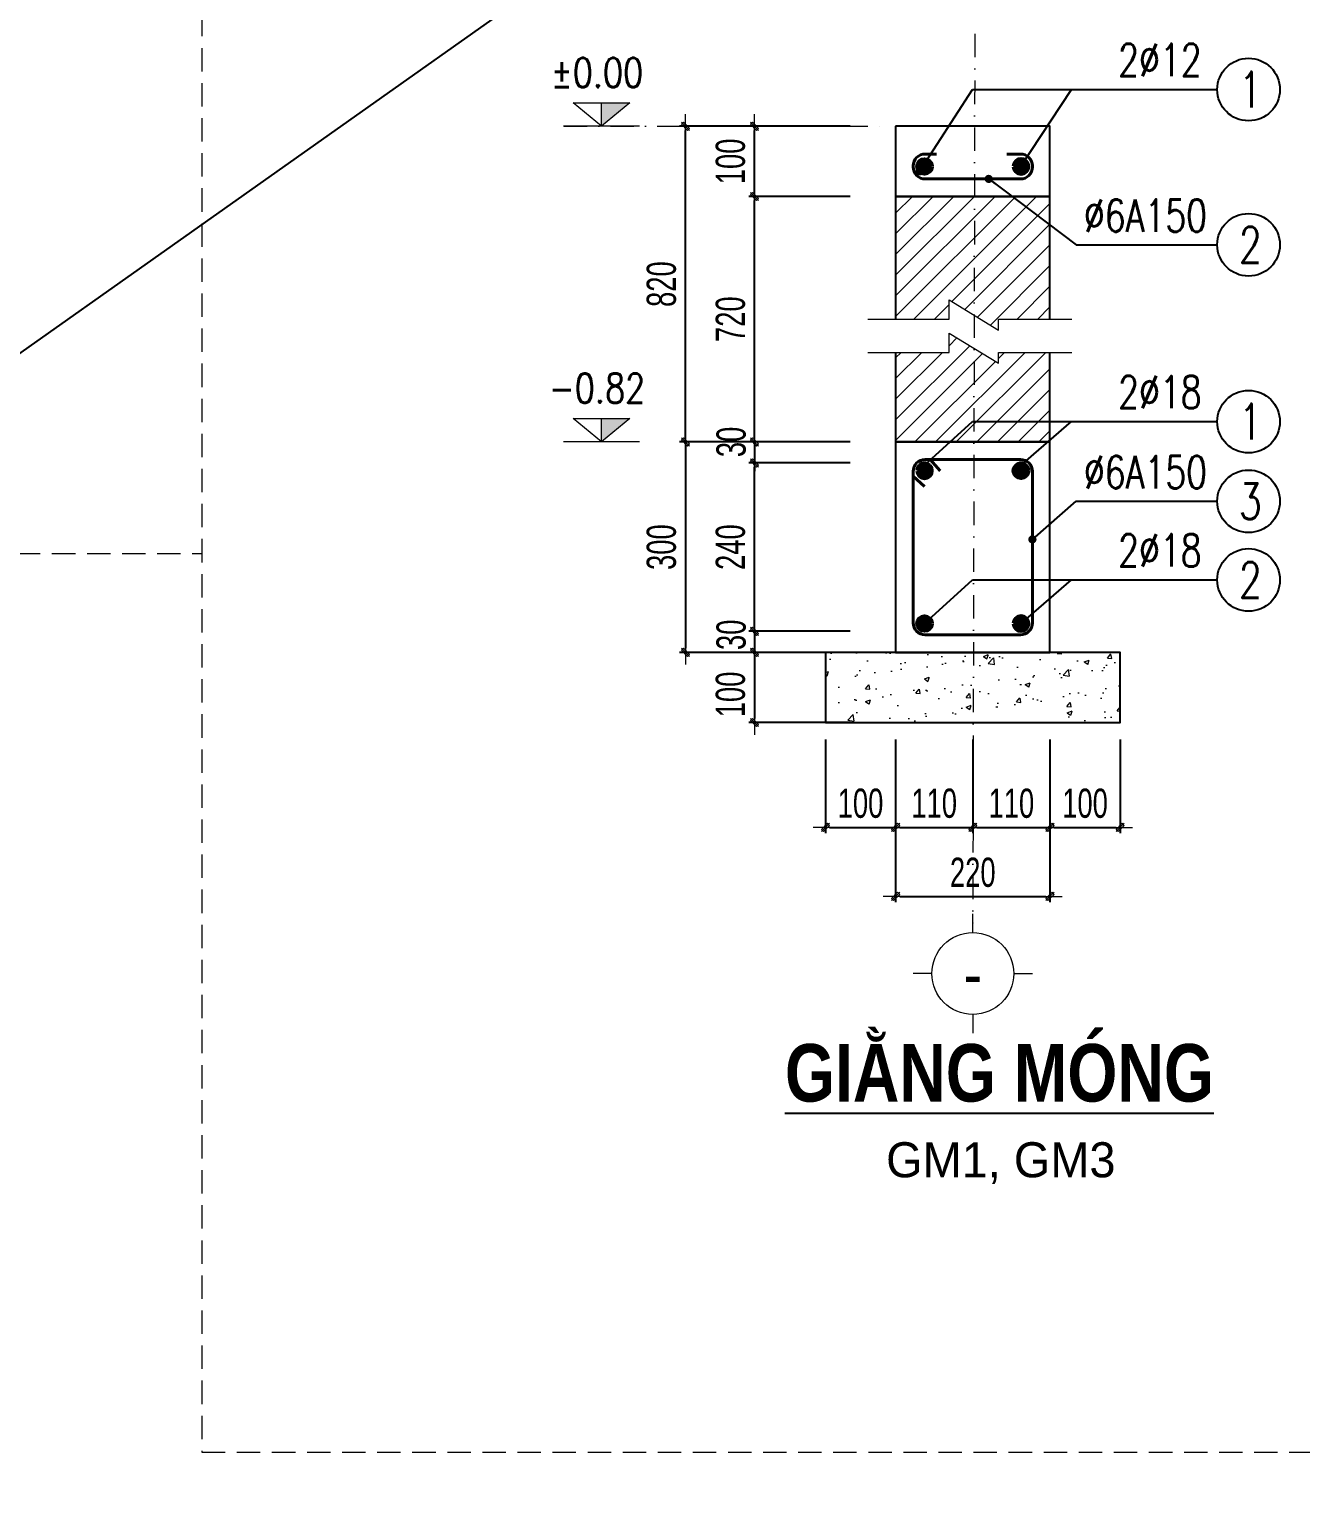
# Model space of a CAD drawing. Header units: millimetres. Extents: x -295047 to 263296, y -724756 to -308748.
# Drawn here: x -132051 to -126615, y -355826 to -349575 of the extents above; entities that cross this region are included whole.
import ezdxf
from ezdxf.enums import TextEntityAlignment as Align

# ---------------------------------------------------------------- set-up
doc = ezdxf.new("R2010")
doc.units = ezdxf.units.MM
doc.header["$MEASUREMENT"] = 0
doc.header["$PDMODE"] = 32
doc.linetypes.add('DASHDOT', pattern=[1, 0.5, -0.25, 0, -0.25])
doc.linetypes.add('HIDDEN', pattern=[0.375, 0.25, -0.125])
doc.layers.get('Defpoints').update_dxf_attribs({"color": 1})
doc.layers.add('KCS_Plotter', color=11, linetype='Continuous', plot=False)
for name, color, linetype, lineweight in [('LC Dim', 8, 'Continuous', 18), ('LC Hatch', 252, 'Continuous', 9), ('LC ISO', 153, 'Continuous', 13), ('LC MANH DUT', 35, 'HIDDEN', 5), ('LC Net dam2', 6, 'Continuous', 40), ('LC Net dam3', 1, 'Continuous', 60), ('LC Net manh', 219, 'Continuous', 5), ('LC Net thay', 7, 'Continuous', 25), ('LC Net truc', 79, 'DASHDOT', 13), ('LC Text1', 3, 'Continuous', 20), ('LC Text2', 7, 'Continuous', 25)]:
    doc.layers.add(name, color=color, linetype=linetype, lineweight=lineweight)
doc.styles.add('HOATBIF', font='hoatbif.shx', dxfattribs={"width": 0.7})
doc.styles.add('LC 1', font='VHAVANB.TTF')
doc.styles.add('LC 3', font='vnsimli.shx', dxfattribs={"width": 0.75})
doc.styles.add('LC3', font='VHARIALB.TTF', dxfattribs={"width": 0.8})
doc.styles.add('T1', font='Vnsimli.shx', dxfattribs={"width": 0.8})
doc.dimstyles.new('1-100(1-50)', dxfattribs={"dimscale": 50, "dimtxt": 2.5, "dimasz": 0.35, "dimexe": 0.5, "dimexo": 0, "dimgap": 0.8, "dimtad": 1, "dimdec": 0, "dimzin": 0, "dimdsep": 46, "dimtxsty": 'HOATBIF', "dimblk1": 'DOT', "dimblk2": 'DOT', "dimsah": 1, "dimcen": -1, "dimdle": 1, "dimclrd": 256, "dimclre": 256, "dimclrt": 4, "dimadec": 3, "dimazin": 2, "dimtfac": 0.333333, "dimtdec": 0, "dimtix": 1, "dimtmove": 2, "dimatfit": 3, "dimldrblk": 'DOT', "dimfxl": 1, "dimtvp": 0.833333, "dimtolj": 1, "dimtzin": 0, "dimarcsym": 0})

# ---------------------------------------------------------------- blocks, each defined once
blk = doc.blocks.new('theptron1')
at = {"layer": 'LC Net dam3'}
for p, q in [((-0.5, 0), (0.5, 0)), ((-0.35, 0.35), (0.35, -0.35)), ((0.35, 0.35), (-0.35, -0.35)), ((0, 0.5), (0, -0.5))]:
    blk.add_line(p, q, dxfattribs=at)
blk.add_circle((0, 0), 0.5, dxfattribs=at)
blk = doc.blocks.new('DOT')
at = {"layer": 'LC Dim'}
blk.add_line((-3, 0), (3, 0), dxfattribs=at)
at = {"layer": 'LC Dim', "color": 4}
blk.add_line((-1, -1), (1, 1), dxfattribs=at)
blk.add_lwpolyline([(0.5, 1), (-1, -0.5), (-0.5, -1), (1, 0.5)], close=True, dxfattribs=at)
blk = doc.blocks.new('*D21')
at = {"layer": 'Defpoints', "color": 0, "ltscale": 2, "transparency": 16777216}
for p in [(-128346.9, -352612.3), (-128016.9, -352612.3), (-128016.9, -352988.9)]:
    blk.add_point(p, dxfattribs=at)
at = {"layer": 'LC Dim', "lineweight": -2, "ltscale": 2, "transparency": 16777216}
for p, q in [((-128346.9, -352612.3), (-128346.9, -353013.9)), ((-128016.9, -352612.3), (-128016.9, -353013.9)), ((-128329.4, -352988.9), (-128034.4, -352988.9))]:
    blk.add_line(p, q, dxfattribs=at)
at = {"layer": 'LC Dim', "lineweight": -2, "ltscale": 2, "transparency": 16777216, "xscale": 17.5, "yscale": 17.5, "zscale": 17.5, "rotation": 180}
blk.add_blockref('DOT', (-128346.9, -352988.9), dxfattribs=at)
at = {"layer": 'LC Dim', "lineweight": -2, "ltscale": 2, "transparency": 16777216, "xscale": 17.5, "yscale": 17.5, "zscale": 17.5}
blk.add_blockref('DOT', (-128016.9, -352988.9), dxfattribs=at)
at = {"layer": 'LC Dim', "color": 4, "ltscale": 2, "transparency": 16777216, "insert": (-128181.9, -352886.4), "char_height": 125, "attachment_point": 5, "style": 'HOATBIF'}
blk.add_mtext('\\A1;110', dxfattribs=at)
blk = doc.blocks.new('_Dot')
at = {"color": 0, "linetype": 'ByBlock', "lineweight": -2}
blk.add_line((-0.5, 0), (-1, 0), dxfattribs=at)
at = {"color": 0, "linetype": 'ByBlock', "const_width": 0.5}
blk.add_lwpolyline([(-0.25, 0, 1), (0.25, 0, 1)], format="xyb", close=True, dxfattribs=at)
blk = doc.blocks.new('*D22')
at = {"layer": 'Defpoints', "color": 0, "ltscale": 2, "transparency": 16777216}
for p in [(-128016.9, -352612.3), (-127686.9, -352612.3), (-127686.9, -352988.9)]:
    blk.add_point(p, dxfattribs=at)
at = {"layer": 'LC Dim', "lineweight": -2, "ltscale": 2, "transparency": 16777216}
for p, q in [((-128016.9, -352612.3), (-128016.9, -353013.9)), ((-127686.9, -352612.3), (-127686.9, -353013.9)), ((-127999.4, -352988.9), (-127704.4, -352988.9))]:
    blk.add_line(p, q, dxfattribs=at)
at = {"layer": 'LC Dim', "lineweight": -2, "ltscale": 2, "transparency": 16777216, "xscale": 17.5, "yscale": 17.5, "zscale": 17.5, "rotation": 180}
blk.add_blockref('DOT', (-128016.9, -352988.9), dxfattribs=at)
at = {"layer": 'LC Dim', "lineweight": -2, "ltscale": 2, "transparency": 16777216, "xscale": 17.5, "yscale": 17.5, "zscale": 17.5}
blk.add_blockref('DOT', (-127686.9, -352988.9), dxfattribs=at)
at = {"layer": 'LC Dim', "color": 4, "ltscale": 2, "transparency": 16777216, "insert": (-127851.9, -352886.4), "char_height": 125, "attachment_point": 5, "style": 'HOATBIF'}
blk.add_mtext('\\A1;110', dxfattribs=at)
blk = doc.blocks.new('*D23')
at = {"layer": 'Defpoints', "color": 0, "ltscale": 2, "transparency": 16777216}
for p in [(-128346.9, -352612.3), (-127686.9, -352612.3), (-127686.9, -353284.2)]:
    blk.add_point(p, dxfattribs=at)
at = {"layer": 'LC Dim', "lineweight": -2, "ltscale": 2, "transparency": 16777216}
for p, q in [((-128346.9, -352612.3), (-128346.9, -353309.2)), ((-127686.9, -352612.3), (-127686.9, -353309.2)), ((-128329.4, -353284.2), (-127704.4, -353284.2))]:
    blk.add_line(p, q, dxfattribs=at)
at = {"layer": 'LC Dim', "lineweight": -2, "ltscale": 2, "transparency": 16777216, "xscale": 17.5, "yscale": 17.5, "zscale": 17.5, "rotation": 180}
blk.add_blockref('DOT', (-128346.9, -353284.2), dxfattribs=at)
at = {"layer": 'LC Dim', "lineweight": -2, "ltscale": 2, "transparency": 16777216, "xscale": 17.5, "yscale": 17.5, "zscale": 17.5}
blk.add_blockref('DOT', (-127686.9, -353284.2), dxfattribs=at)
at = {"layer": 'LC Dim', "color": 4, "ltscale": 2, "transparency": 16777216, "insert": (-128016.9, -353181.7), "char_height": 125, "attachment_point": 5, "style": 'HOATBIF'}
blk.add_mtext('\\A1;220', dxfattribs=at)
blk = doc.blocks.new('*D24')
at = {"layer": 'Defpoints', "color": 0, "ltscale": 2, "transparency": 16777216}
for p in [(-128540.8, -351340.2), (-128950.2, -351430.2), (-128540.8, -351430.2)]:
    blk.add_point(p, dxfattribs=at)
at = {"layer": 'LC Dim', "lineweight": -2, "ltscale": 2, "transparency": 16777216}
for p, q in [((-128950.2, -351322.7), (-128950.2, -351305.2)), ((-128540.8, -351340.2), (-128975.2, -351340.2)), ((-128950.2, -351340.2), (-128950.2, -351430.2)), ((-128540.8, -351430.2), (-128975.2, -351430.2)), ((-128950.2, -351447.7), (-128950.2, -351465.2))]:
    blk.add_line(p, q, dxfattribs=at)
at = {"layer": 'LC Dim', "lineweight": -2, "ltscale": 2, "transparency": 16777216, "xscale": 17.5, "yscale": 17.5, "zscale": 17.5}
for p, rotation in [((-128950.2, -351340.2), 270), ((-128950.2, -351430.2), 90)]:
    blk.add_blockref('DOT', p, dxfattribs=dict(at, rotation=rotation))
at = {"layer": 'LC Dim', "color": 4, "ltscale": 2, "transparency": 16777216, "insert": (-129049.7, -351340.2), "char_height": 125, "attachment_point": 5, "rotation": 90, "style": 'HOATBIF'}
blk.add_mtext('\\A1;30', dxfattribs=at)
blk = doc.blocks.new('*D25')
at = {"layer": 'Defpoints', "color": 0, "ltscale": 2, "transparency": 16777216}
for p in [(-128540.8, -352240.2), (-128950.2, -352540.2), (-128540.8, -352540.2)]:
    blk.add_point(p, dxfattribs=at)
at = {"layer": 'LC Dim', "lineweight": -2, "ltscale": 2, "transparency": 16777216}
for p, q in [((-128540.8, -352240.2), (-128975.2, -352240.2)), ((-128950.2, -352257.7), (-128950.2, -352522.7)), ((-128540.8, -352540.2), (-128975.2, -352540.2))]:
    blk.add_line(p, q, dxfattribs=at)
at = {"layer": 'LC Dim', "lineweight": -2, "ltscale": 2, "transparency": 16777216, "xscale": 17.5, "yscale": 17.5, "zscale": 17.5}
for p, rotation in [((-128950.2, -352240.2), 90), ((-128950.2, -352540.2), 270)]:
    blk.add_blockref('DOT', p, dxfattribs=dict(at, rotation=rotation))
at = {"layer": 'LC Dim', "color": 4, "ltscale": 2, "transparency": 16777216, "insert": (-129052.7, -352420.2), "char_height": 125, "attachment_point": 5, "rotation": 90, "style": 'HOATBIF'}
blk.add_mtext('\\A1;100', dxfattribs=at)
blk = doc.blocks.new('*D26')
at = {"layer": 'Defpoints', "color": 0, "ltscale": 2, "transparency": 16777216}
for p in [(-128540.8, -351340.2), (-129245.4, -352240.2), (-128540.8, -352240.2)]:
    blk.add_point(p, dxfattribs=at)
at = {"layer": 'LC Dim', "lineweight": -2, "ltscale": 2, "transparency": 16777216}
for p, q in [((-128540.8, -351340.2), (-129270.4, -351340.2)), ((-129245.4, -351357.7), (-129245.4, -352222.7)), ((-128540.8, -352240.2), (-129270.4, -352240.2))]:
    blk.add_line(p, q, dxfattribs=at)
at = {"layer": 'LC Dim', "lineweight": -2, "ltscale": 2, "transparency": 16777216, "xscale": 17.5, "yscale": 17.5, "zscale": 17.5}
for p, rotation in [((-129245.4, -351340.2), 90), ((-129245.4, -352240.2), 270)]:
    blk.add_blockref('DOT', p, dxfattribs=dict(at, rotation=rotation))
at = {"layer": 'LC Dim', "color": 4, "ltscale": 2, "transparency": 16777216, "insert": (-129347.9, -351790.2), "char_height": 125, "attachment_point": 5, "rotation": 90, "style": 'HOATBIF'}
blk.add_mtext('\\A1;300', dxfattribs=at)
blk = doc.blocks.new('TIEUDE1')
at = {"layer": 'LC Text2', "color": 7, "style": 'LC 1'}
blk.add_attdef('TIªU§Ò', text='', height=5, dxfattribs=at).set_placement((0, 0), align=Align.BOTTOM_CENTER)
blk.add_attdef('TL', text='', height=3, dxfattribs=at).set_placement((0, -2), align=Align.TOP_CENTER)
blk = doc.blocks.new('*D27')
at = {"layer": 'Defpoints', "color": 0, "ltscale": 2, "transparency": 16777216}
for p in [(-128950.2, -351430.2), (-128540.8, -351430.2), (-128540.8, -352150.2)]:
    blk.add_point(p, dxfattribs=at)
at = {"layer": 'LC Dim', "lineweight": -2, "ltscale": 2, "transparency": 16777216}
for p, q in [((-128540.8, -351430.2), (-128975.2, -351430.2)), ((-128950.2, -352132.7), (-128950.2, -351447.7)), ((-128540.8, -352150.2), (-128975.2, -352150.2))]:
    blk.add_line(p, q, dxfattribs=at)
at = {"layer": 'LC Dim', "lineweight": -2, "ltscale": 2, "transparency": 16777216, "xscale": 17.5, "yscale": 17.5, "zscale": 17.5}
for p, rotation in [((-128950.2, -351430.2), 90), ((-128950.2, -352150.2), 270)]:
    blk.add_blockref('DOT', p, dxfattribs=dict(at, rotation=rotation))
at = {"layer": 'LC Dim', "color": 4, "ltscale": 2, "transparency": 16777216, "insert": (-129052.7, -351790.2), "char_height": 125, "attachment_point": 5, "rotation": 90, "style": 'HOATBIF'}
blk.add_mtext('\\A1;240', dxfattribs=at)
blk = doc.blocks.new('TTRUC')
at = {"layer": 'LC ISO'}
for p, q in [((0, 6.95), (0, 10.13)), ((-6.95, 0), (-10.13, 0)), ((6.95, 0), (10.13, 0)), ((0, -6.95), (0, -10.13))]:
    blk.add_line(p, q, dxfattribs=at)
at = {"layer": 'LC Net manh'}
blk.add_circle((0, 0), 6.95, dxfattribs=at)
blk = doc.blocks.new('*D28')
at = {"layer": 'Defpoints', "color": 0, "ltscale": 2, "transparency": 16777216}
for p in [(-127686.9, -352612.3), (-127386.9, -352612.3), (-127386.9, -352988.9)]:
    blk.add_point(p, dxfattribs=at)
at = {"layer": 'LC Dim', "lineweight": -2, "ltscale": 2, "transparency": 16777216}
for p, q in [((-127686.9, -352612.3), (-127686.9, -353013.9)), ((-127386.9, -352612.3), (-127386.9, -353013.9)), ((-127669.4, -352988.9), (-127404.4, -352988.9))]:
    blk.add_line(p, q, dxfattribs=at)
at = {"layer": 'LC Dim', "lineweight": -2, "ltscale": 2, "transparency": 16777216, "xscale": 17.5, "yscale": 17.5, "zscale": 17.5, "rotation": 180}
blk.add_blockref('DOT', (-127686.9, -352988.9), dxfattribs=at)
at = {"layer": 'LC Dim', "lineweight": -2, "ltscale": 2, "transparency": 16777216, "xscale": 17.5, "yscale": 17.5, "zscale": 17.5}
blk.add_blockref('DOT', (-127386.9, -352988.9), dxfattribs=at)
at = {"layer": 'LC Dim', "color": 4, "ltscale": 2, "transparency": 16777216, "insert": (-127536.9, -352886.4), "char_height": 125, "attachment_point": 5, "style": 'HOATBIF'}
blk.add_mtext('\\A1;100', dxfattribs=at)
blk = doc.blocks.new('*D29')
at = {"layer": 'Defpoints', "color": 0, "ltscale": 2, "transparency": 16777216}
for p in [(-128646.9, -352612.3), (-128346.9, -352612.3), (-128346.9, -352988.9)]:
    blk.add_point(p, dxfattribs=at)
at = {"layer": 'LC Dim', "lineweight": -2, "ltscale": 2, "transparency": 16777216}
for p, q in [((-128646.9, -352612.3), (-128646.9, -353013.9)), ((-128346.9, -352612.3), (-128346.9, -353013.9)), ((-128629.4, -352988.9), (-128364.4, -352988.9))]:
    blk.add_line(p, q, dxfattribs=at)
at = {"layer": 'LC Dim', "lineweight": -2, "ltscale": 2, "transparency": 16777216, "xscale": 17.5, "yscale": 17.5, "zscale": 17.5, "rotation": 180}
blk.add_blockref('DOT', (-128646.9, -352988.9), dxfattribs=at)
at = {"layer": 'LC Dim', "lineweight": -2, "ltscale": 2, "transparency": 16777216, "xscale": 17.5, "yscale": 17.5, "zscale": 17.5}
blk.add_blockref('DOT', (-128346.9, -352988.9), dxfattribs=at)
at = {"layer": 'LC Dim', "color": 4, "ltscale": 2, "transparency": 16777216, "insert": (-128496.9, -352886.4), "char_height": 125, "attachment_point": 5, "style": 'HOATBIF'}
blk.add_mtext('\\A1;100', dxfattribs=at)
blk = doc.blocks.new('Caodo1')
at = {"layer": 'LC Text1'}
blk.add_hatch(color=256, dxfattribs=at).paths.add_polyline_path([(0, 200), (0, 0), (243, 200)])
for p, q in [((0, 0), (0, 200)), ((324, 0), (-324, 0))]:
    blk.add_line(p, q, dxfattribs=at)
blk.add_lwpolyline([(-243, 200), (243, 200), (0, 0), (0, 0)], close=True, dxfattribs=at)
at = {"layer": 'LC Text1', "style": 'T1', "width": 0.8}
blk.add_attdef('%%P0,00', text='', height=250, dxfattribs=at).set_placement((-39, 460), align=Align.MIDDLE_CENTER)
blk = doc.blocks.new('*D30')
at = {"layer": 'Defpoints', "color": 0, "ltscale": 2, "transparency": 16777216}
for p in [(-128950.2, -350290.2), (-128540.8, -350290.2), (-128540.8, -351340.2)]:
    blk.add_point(p, dxfattribs=at)
at = {"layer": 'LC Dim', "lineweight": -2, "ltscale": 2, "transparency": 16777216}
for p, q in [((-128540.8, -350290.2), (-128975.2, -350290.2)), ((-128950.2, -351322.7), (-128950.2, -350307.7)), ((-128540.8, -351340.2), (-128975.2, -351340.2))]:
    blk.add_line(p, q, dxfattribs=at)
at = {"layer": 'LC Dim', "lineweight": -2, "ltscale": 2, "transparency": 16777216, "xscale": 17.5, "yscale": 17.5, "zscale": 17.5}
for p, rotation in [((-128950.2, -350290.2), 90), ((-128950.2, -351340.2), 270)]:
    blk.add_blockref('DOT', p, dxfattribs=dict(at, rotation=rotation))
at = {"layer": 'LC Dim', "color": 4, "ltscale": 2, "transparency": 16777216, "insert": (-129052.7, -350815.2), "char_height": 125, "attachment_point": 5, "rotation": 90, "style": 'HOATBIF'}
blk.add_mtext('\\A1;720', dxfattribs=at)
blk = doc.blocks.new('*D31')
at = {"layer": 'Defpoints', "color": 0, "ltscale": 2, "transparency": 16777216}
for p in [(-128950.2, -349990.2), (-128540.8, -349990.2), (-128540.8, -350290.2)]:
    blk.add_point(p, dxfattribs=at)
at = {"layer": 'LC Dim', "lineweight": -2, "ltscale": 2, "transparency": 16777216}
for p, q in [((-128540.8, -349990.2), (-128975.2, -349990.2)), ((-128950.2, -350272.7), (-128950.2, -350007.7)), ((-128540.8, -350290.2), (-128975.2, -350290.2))]:
    blk.add_line(p, q, dxfattribs=at)
at = {"layer": 'LC Dim', "lineweight": -2, "ltscale": 2, "transparency": 16777216, "xscale": 17.5, "yscale": 17.5, "zscale": 17.5}
for p, rotation in [((-128950.2, -349990.2), 90), ((-128950.2, -350290.2), 270)]:
    blk.add_blockref('DOT', p, dxfattribs=dict(at, rotation=rotation))
at = {"layer": 'LC Dim', "color": 4, "ltscale": 2, "transparency": 16777216, "insert": (-129052.7, -350140.2), "char_height": 125, "attachment_point": 5, "rotation": 90, "style": 'HOATBIF'}
blk.add_mtext('\\A1;100', dxfattribs=at)
blk = doc.blocks.new('*D32')
at = {"layer": 'Defpoints', "color": 0, "ltscale": 2, "transparency": 16777216}
for p in [(-129245.4, -349990.2), (-128540.8, -349990.2), (-128540.8, -351340.2)]:
    blk.add_point(p, dxfattribs=at)
at = {"layer": 'LC Dim', "lineweight": -2, "ltscale": 2, "transparency": 16777216}
for p, q in [((-128540.8, -349990.2), (-129270.4, -349990.2)), ((-129245.4, -351322.7), (-129245.4, -350007.7)), ((-128540.8, -351340.2), (-129270.4, -351340.2))]:
    blk.add_line(p, q, dxfattribs=at)
at = {"layer": 'LC Dim', "lineweight": -2, "ltscale": 2, "transparency": 16777216, "xscale": 17.5, "yscale": 17.5, "zscale": 17.5}
for p, rotation in [((-129245.4, -349990.2), 90), ((-129245.4, -351340.2), 270)]:
    blk.add_blockref('DOT', p, dxfattribs=dict(at, rotation=rotation))
at = {"layer": 'LC Dim', "color": 4, "ltscale": 2, "transparency": 16777216, "insert": (-129347.9, -350665.2), "char_height": 125, "attachment_point": 5, "rotation": 90, "style": 'HOATBIF'}
blk.add_mtext('\\A1;820', dxfattribs=at)
blk = doc.blocks.new('*D41')
at = {"layer": 'Defpoints', "color": 0, "ltscale": 2, "transparency": 16777216}
for p in [(-128540.8, -352150.2), (-128950.2, -352240.2), (-128540.8, -352240.2)]:
    blk.add_point(p, dxfattribs=at)
at = {"layer": 'LC Dim', "lineweight": -2, "ltscale": 2, "transparency": 16777216}
for p, q in [((-128950.2, -352132.7), (-128950.2, -352115.2)), ((-128540.8, -352150.2), (-128975.2, -352150.2)), ((-128950.2, -352150.2), (-128950.2, -352240.2)), ((-128540.8, -352240.2), (-128975.2, -352240.2)), ((-128950.2, -352257.7), (-128950.2, -352275.2))]:
    blk.add_line(p, q, dxfattribs=at)
at = {"layer": 'LC Dim', "lineweight": -2, "ltscale": 2, "transparency": 16777216, "xscale": 17.5, "yscale": 17.5, "zscale": 17.5}
for p, rotation in [((-128950.2, -352150.2), 270), ((-128950.2, -352240.2), 90)]:
    blk.add_blockref('DOT', p, dxfattribs=dict(at, rotation=rotation))
at = {"layer": 'LC Dim', "color": 4, "ltscale": 2, "transparency": 16777216, "insert": (-129049.7, -352165.2), "char_height": 125, "attachment_point": 5, "rotation": 90, "style": 'HOATBIF'}
blk.add_mtext('\\A1;30', dxfattribs=at)

msp = doc.modelspace()

# ---------------------------------------------------------------- hatches: boundary and pattern name
at = {"layer": 'LC Hatch', "ltscale": 2}
h = msp.add_hatch(dxfattribs=at)
h.set_pattern_fill('ANSI31', color=256, scale=500)
h.set_pattern_definition([(45, (-605028.41, -704007.06), (-44.194174, 44.194174), [])])
h.paths.add_polyline_path([(-128118.3, -350957.6), (-128346.9, -350957.6), (-128346.9, -351340.2), (-127686.9, -351340.2), (-127686.9, -350957.6), (-127907.4, -350957.6), (-127907.4, -351004), (-128118.3, -350875.2)])
h.paths.add_polyline_path([(-128346.9, -350815.2), (-128118.3, -350815.2), (-128118.3, -350732.7), (-127907.4, -350861.5), (-127907.4, -350815.2), (-127686.9, -350815.2), (-127686.9, -350290.2), (-128346.9, -350290.2)])
h = msp.add_hatch(dxfattribs=at)
h.set_pattern_fill('AR-CONC', color=256, scale=30, style=0)
h.set_pattern_definition([(50, (-594437.4, -707040.05), (215.178055, -18.82564), [22.5, -247.5]), (355, (-594437.4, -707040.05), (-41.6254, 225.65764), [18, -198]), (100.4514, (-594419.46, -707041.62), (173.552815, 206.83186), [19.12206, -210.34263]), (46.1842, (-594437.4, -706980.05), (320.17231, -49.6557), [33.75, -371.25]), (96.6356, (-594410.7, -706984.2), (280.39881, 292.23536), [28.68309, -315.5139]), (351.1842, (-594437.4, -706980.05), (280.39858, 292.23558), [27, -297]), (21, (-594407.4, -706995.05), (179.072116, -120.785667), [22.5, -247.5]), (326, (-594407.4, -706995.05), (72.9946, 217.54501), [18, -198]), (71.4514, (-594392.47, -707005.12), (252.06679, 96.75915), [19.12206, -210.34263]), (37.5, (-594437.396, -707040.05), (3.647957, 99.868156), [0, -195.6, 0, -201, 0, -198.75]), (7.5, (-594437.4, -707040.05), (78.920861, 118.323514), [0, -114.6, 0, -191.1, 0, -75.75]), (327.5, (-594504.296, -707040.05), (160.146731, -6.766462), [0, -75, 0, -234, 0, -310.5]), (317.5, (-594534.3, -707040.05), (174.95585, 30.031495), [0, -97.5, 0, -155.4, 0, -220.5])])
h.paths.add_polyline_path([(-128646.9, -352240.2), (-128646.9, -352540.2), (-127386.9, -352540.2), (-127386.9, -352240.2)])

# ---------------------------------------------------------------- linework, layer by layer
at = {"layer": 'KCS_Plotter', "ltscale": 2}
msp.add_line((-144104.2, -359455.3), (-123104.2, -344605.3), dxfattribs=at)
at = {"layer": 'LC MANH DUT', "ltscale": 400}
for p, q in [((-131313.5, -344705.3), (-131313.5, -355661)), ((-143504.2, -351817), (-131313.5, -351817)), ((-131313.5, -355661), (-125204.2, -355661))]:
    msp.add_line(p, q, dxfattribs=at)
at = {"layer": 'LC Net dam2'}
for p, q in [((-128199.2, -351415.2), (-128156.1, -351463.5)), ((-128271.9, -351486.4), (-128222.8, -351530.2))]:
    msp.add_line(p, q, dxfattribs=at)
msp.add_lwpolyline([(-128172.6, -350108.7), (-128220.8, -350108.7, 0.414214), (-128271.9, -350159.8), (-128271.9, -350164.1, 0.414214), (-128220.8, -350215.2), (-127812.9, -350215.2, 0.414214), (-127761.9, -350164.1), (-127761.9, -350159.8, 0.414214), (-127812.9, -350108.7), (-127871.2, -350108.7)], format="xyb", dxfattribs=at)
msp.add_lwpolyline([(-128271.9, -351466.2), (-128271.9, -352114.1, 0.414214), (-128220.8, -352165.2), (-127812.9, -352165.2, 0.414214), (-127761.9, -352114.1), (-127761.9, -351466.2, 0.414214), (-127812.9, -351415.2), (-128220.8, -351415.2, 0.414214)], format="xyb", close=True, dxfattribs=at)
at = {"layer": 'LC Net manh', "ltscale": 2}
for points in [[(-128466.2, -350815.2), (-128118.3, -350815.2), (-128118.3, -350732.7), (-127907.4, -350861.5), (-127907.4, -350815.2), (-127592.8, -350815.2)], [(-128466.2, -350957.6), (-128118.3, -350957.6), (-128118.3, -350875.2), (-127907.4, -351004), (-127907.4, -350957.6), (-127592.8, -350957.6)]]:
    msp.add_lwpolyline(points, dxfattribs=at)
at = {"layer": 'LC Net thay', "linetype": 'Continuous', "ltscale": 1000}
for points in [[(-128346.9, -349990.2), (-128346.9, -350290.2), (-127686.9, -350290.2), (-127686.9, -349990.2)], [(-128346.9, -351340.2), (-128346.9, -352240.2), (-127686.9, -352240.2), (-127686.9, -351340.2)], [(-128646.9, -352240.2), (-128646.9, -352540.2), (-127386.9, -352540.2), (-127386.9, -352240.2)]]:
    msp.add_lwpolyline(points, close=True, dxfattribs=at)
for points in [[(-127686.9, -350815.2), (-127686.9, -350290.2), (-128346.9, -350290.2), (-128346.9, -350815.2)], [(-128346.9, -350957.6), (-128346.9, -351340.2), (-127686.9, -351340.2), (-127686.9, -350957.6)]]:
    msp.add_lwpolyline(points, dxfattribs=at)
at = {"layer": 'LC Net truc', "ltscale": 200}
for p, q in [((-128008.2, -349594.7), (-128016.9, -353398.9)), ((-129766.1, -349990.2), (-128389.4, -349990.2))]:
    msp.add_line(p, q, dxfattribs=at)
at = {"layer": 'LC Text2', "ltscale": 100}
for centre in [(-126837.8, -349832.9), (-126837.8, -350497.1), (-126837.8, -351253.5), (-126837.8, -351594.1), (-126837.8, -351930.5)]:
    msp.add_circle(centre, 133.8, dxfattribs=at)

# ---------------------------------------------------------------- block references
at = {"layer": 'LC Dim', "yscale": 60.00000000069849}
for p, xscale, zscale, rotation in [((-128223, -350161.8), 60.00000000069849, 60.00000000069849, 180.0000000004822), ((-127810.7, -350161.8), -60.00000000069849, 60.00000000064909, 180), ((-128223, -352117.1), 60.00000000069849, 60.00000000069849, 180.0000000004822), ((-127810.7, -352117.1), -60.00000000069849, 60.00000000064909, 180)]:
    msp.add_blockref('theptron1', p, dxfattribs=dict(at, xscale=xscale, zscale=zscale, rotation=rotation))
for p, xscale, zscale in [((-128223, -351463.3), -60.00000000069849, 60.00000000064909), ((-127810.7, -351463.3), 60.00000000069849, 60.00000000069849)]:
    msp.add_blockref('theptron1', p, dxfattribs=dict(at, xscale=xscale, zscale=zscale))
at = {"layer": 'LC ISO', "xscale": 25.19610424696835, "yscale": 25.19610424696835, "zscale": 25.19610424696835}
msp.add_blockref('TTRUC', (-128016.9, -353614), dxfattribs=at)
at = {"layer": 'LC Text1'}
ref = msp.add_blockref('Caodo1', (-129604.3, -349990.2), dxfattribs=dict(at, xscale=0.5, yscale=0.5, zscale=0.5))
ref.add_attrib('%%P0,00', '%%P0.00', dxfattribs={"layer": 'LC Text2', "height": 125, "style": 'T1', "width": 0.8}).set_placement((-129623.8, -349760.4), align=Align.MIDDLE_CENTER)
ref = msp.add_blockref('Caodo1', (-129604.3, -351340.2), dxfattribs=dict(at, xscale=0.5, yscale=0.5, zscale=0.5))
ref.add_attrib('%%P0,00', '-0.82', dxfattribs={"layer": 'LC Text2', "height": 125, "style": 'T1', "width": 0.8}).set_placement((-129623.8, -351110.4), align=Align.MIDDLE_CENTER)
at = {"layer": 'LC Text2'}
ref = msp.add_blockref('TIEUDE1', (-127897.1, -354235.7), dxfattribs=dict(at, xscale=-50.00000000009664, yscale=50.00000000009664, zscale=50.00000000009664))
ref.add_attrib('TIªU§Ò', '%%ugi»ng mãng', dxfattribs={"color": 7, "height": 246.221, "style": 'LC3', "width": 0.8}).set_placement((-127903, -354235.7), align=Align.BOTTOM_CENTER)
ref.add_attrib('TL', 'gm1, gm3', dxfattribs={"color": 7, "height": 150, "style": 'LC 1'}).set_placement((-127897.1, -354335.7), align=Align.TOP_CENTER)

# ---------------------------------------------------------------- texts
at = {"layer": 'LC Text1', "ltscale": 0.2, "style": 'LC 1', "width": 0.9}
msp.add_text('-', height=197.3, dxfattribs=at).set_placement((-128016.9, -353774.5), align=Align.BOTTOM_CENTER)
at = {"layer": 'LC Text2', "linetype": 'ByBlock', "style": 'LC 3', "width": 0.75}
for s, p in [('2%%C12', (-127395.5, -349775.9)), ('%%C6A150', (-127541.9, -350441.6)), ('2%%C18', (-127395.5, -351196.5)), ('%%C6A150', (-127541.9, -351538.7)), ('2%%C18', (-127395.5, -351873.5))]:
    msp.add_text(s, height=138.89, dxfattribs=at).set_placement(p)
at = {"layer": 'LC Text2', "ltscale": 100, "style": 'LC 3', "width": 0.75}
for s, p in [('1', (-126830.3, -349832.9)), ('2', (-126830.3, -350497.1)), ('1', (-126830.3, -351253.5)), ('3', (-126830.3, -351594.1)), ('2', (-126830.3, -351930.5))]:
    msp.add_text(s, height=152.8, dxfattribs=at).set_placement(p, align=Align.MIDDLE_CENTER)

# ---------------------------------------------------------------- dimensions: what is measured, and where the dimension line sits
at = {"layer": 'LC Dim', "ltscale": 2}
for base, p2, text, picture, middle in [((-129245.4, -349990.2), (-128540.8, -349990.2), '820', '*D32', (-129347.9, -350665.2)), ((-128950.2, -350290.2), (-128540.8, -350290.2), '720', '*D30', (-129052.7, -350815.2))]:
    dim = msp.add_linear_dim(base=base, p1=(-128540.8, -351340.2), p2=p2, angle=270, text=text, dimstyle='1-100(1-50)', override={"dimlfac": 0.333333}, dxfattribs=at)
    dim.commit()
    dim.dimension.update_dxf_attribs({"geometry": picture, "text_midpoint": middle})
for base, p1, p2, angle, picture, middle in [((-128950.2, -349990.2), (-128540.8, -350290.2), (-128540.8, -349990.2), 270, '*D31', (-129052.7, -350140.2)), ((-129245.4, -352240.2), (-128540.8, -351340.2), (-128540.8, -352240.2), 270, '*D26', (-129347.9, -351790.2)), ((-128950.2, -351430.2), (-128540.8, -352150.2), (-128540.8, -351430.2), 90, '*D27', (-129052.7, -351790.2))]:
    dim = msp.add_linear_dim(base=base, p1=p1, p2=p2, angle=angle, dimstyle='1-100(1-50)', override={"dimlfac": 0.333333}, dxfattribs=at)
    dim.commit()
    dim.dimension.update_dxf_attribs({"geometry": picture, "text_midpoint": middle})
for base, p1, p2, picture, middle in [((-128950.2, -351430.2), (-128540.8, -351340.2), (-128540.8, -351430.2), '*D24', (-129049.7, -351340.2)), ((-128950.2, -352240.2), (-128540.8, -352150.2), (-128540.8, -352240.2), '*D41', (-129049.7, -352165.2)), ((-128950.2, -352540.2), (-128540.8, -352240.2), (-128540.8, -352540.2), '*D25', (-129052.7, -352420.2))]:
    dim = msp.add_linear_dim(base=base, p1=p1, p2=p2, angle=270, dimstyle='1-100(1-50)', override={"dimlfac": 0.333333}, dxfattribs=at)
    dim.commit()
    dim.dimension.update_dxf_attribs({"geometry": picture, "text_midpoint": middle, "dimtype": 160})
for base, p1, p2, picture, middle in [((-128346.9, -352988.9), (-128646.9, -352612.3), (-128346.9, -352612.3), '*D29', (-128496.9, -352886.4)), ((-128016.9, -352988.9), (-128346.9, -352612.3), (-128016.9, -352612.3), '*D21', (-128181.9, -352886.4)), ((-127686.9, -353284.2), (-128346.9, -352612.3), (-127686.9, -352612.3), '*D23', (-128016.9, -353181.7)), ((-127686.9, -352988.9), (-128016.9, -352612.3), (-127686.9, -352612.3), '*D22', (-127851.9, -352886.4)), ((-127386.9, -352988.9), (-127686.9, -352612.3), (-127386.9, -352612.3), '*D28', (-127536.9, -352886.4))]:
    dim = msp.add_linear_dim(base=base, p1=p1, p2=p2, dimstyle='1-100(1-50)', override={"dimlfac": 0.333333}, dxfattribs=at)
    dim.commit()
    dim.dimension.update_dxf_attribs({"geometry": picture, "text_midpoint": middle})

# ---------------------------------------------------------------- leaders
for points in [[(-128244.2, -350183), (-128018.7, -349832.9), (-126971.6, -349832.9)], [(-127812.9, -350164.1), (-127594.9, -349832.9), (-126971.6, -349832.9)], [(-127948.7, -350215.2), (-127575.4, -350497.1), (-126971.6, -350497.1)], [(-128223, -351440.1), (-128018.7, -351253.5), (-126971.6, -351253.5)], [(-127810.7, -351440.1), (-127594.9, -351253.5), (-126971.6, -351253.5)], [(-127761.9, -351757.1), (-127575.4, -351594.1), (-126971.6, -351594.1)], [(-128223, -352117.1), (-128018.7, -351930.5), (-126971.6, -351930.5)], [(-127810.7, -352117.1), (-127594.9, -351930.5), (-126971.6, -351930.5)]]:
    msp.add_leader(points, dimstyle='1-100(1-50)', override={"dimasz": 0.7}, dxfattribs=at)

doc.saveas('drawing.dxf')
